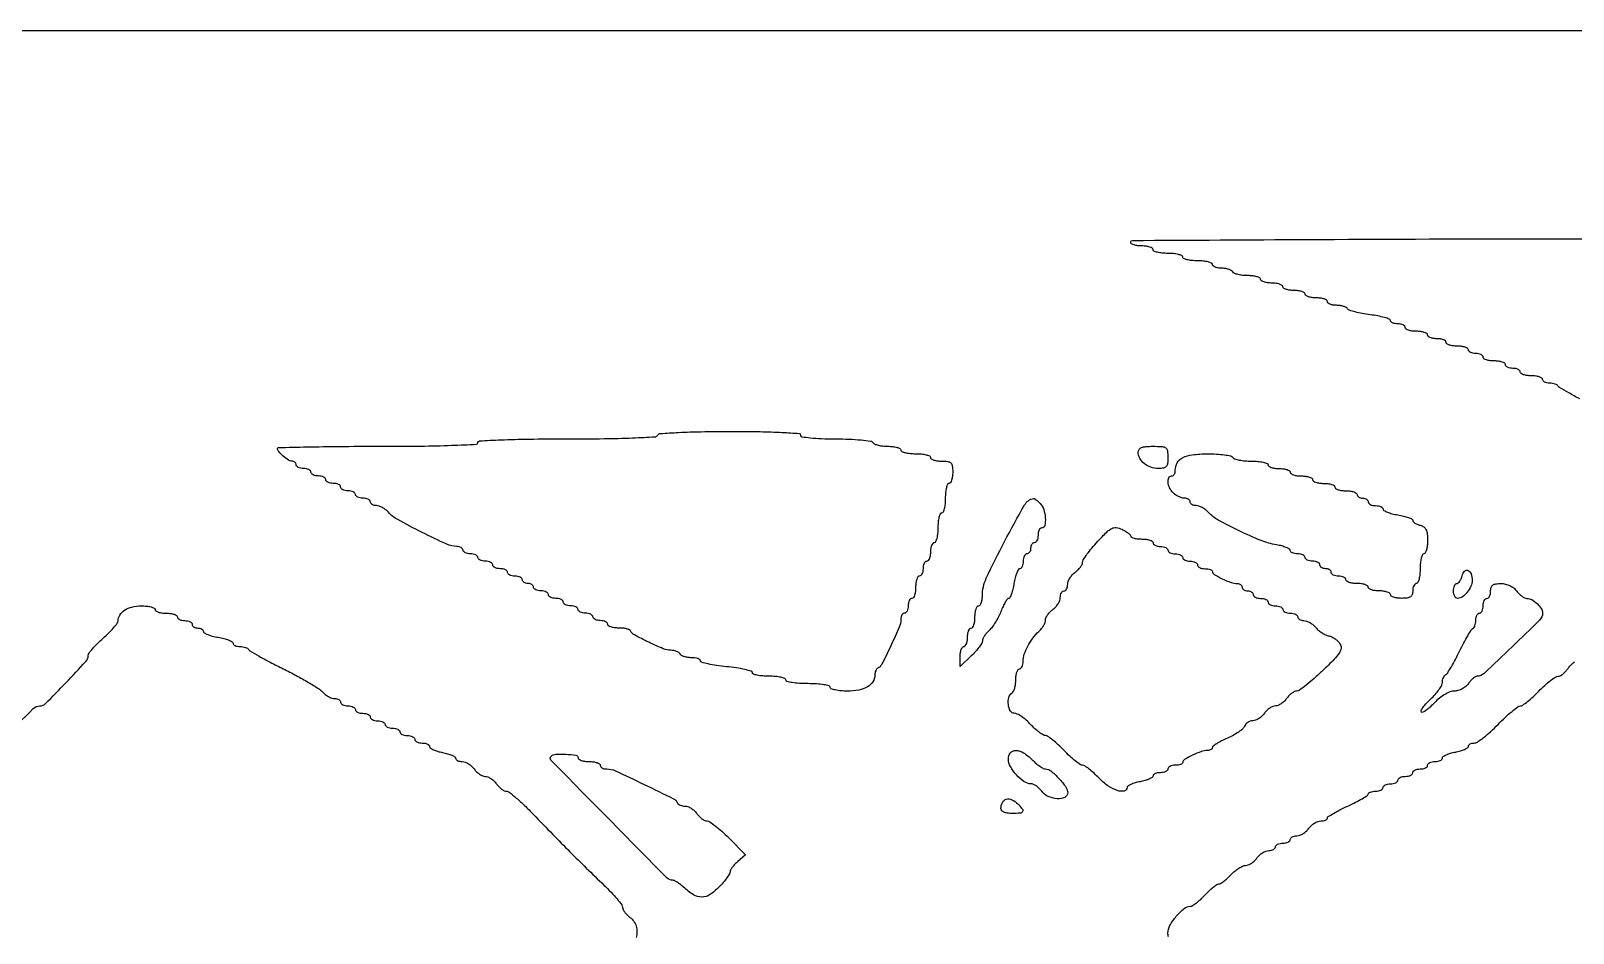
# Model space of a CAD drawing. Extents: x 0 to 1500, y 0 to 500.
# Drawn here: x 675.5 to 1091.2, y 256.7 to 500 of the extents above; entities that cross this region are included whole.
import ezdxf

# ---------------------------------------------------------------- set-up
doc = ezdxf.new("R2010")
doc.units = 0

msp = doc.modelspace()

# ---------------------------------------------------------------- linework, layer by layer
for points in [[(1093.026767, 400.775788, -0.007484), (1090.045833, 402.389712, -0.003391), (1087.55052, 403.811743, -0.159412), (1087.166667, 404.240778, 0.158816), (1086.906052, 404.532752, 0.050455), (1086.368229, 404.776979, 0.044547), (1085.674751, 404.944041, 0.036858), (1084.916667, 405, -0.050201), (1084.183242, 405.073823, -0.070178), (1083.563021, 405.29375, -0.090315), (1083.145793, 405.61825, -0.184457), (1083, 406, 0.254951), (1082.790443, 406.384262, 0.06271), (1082.11875, 406.70625, 0.048861), (1081.149251, 406.927234, 0.031626), (1080, 407, -0.031626), (1078.850749, 407.072766, -0.048861), (1077.88125, 407.29375, -0.06271), (1077.209557, 407.615738, -0.254951), (1077, 408, 0.191087), (1076.848523, 408.381882, 0.088204), (1076.4125, 408.70625, 0.068025), (1075.765418, 408.926307, 0.048028), (1075, 409, -0.048028), (1074.234582, 409.073693, -0.068025), (1073.5875, 409.29375, -0.088204), (1073.151477, 409.618118, -0.191087), (1073, 410, 0.254951), (1072.790443, 410.384262, 0.06271), (1072.11875, 410.70625, 0.048861), (1071.149251, 410.927234, 0.031626), (1070, 411, -0.031626), (1068.850749, 411.072766, -0.048861), (1067.88125, 411.29375, -0.06271), (1067.209557, 411.615738, -0.254951), (1067, 412, 0.191087), (1066.848523, 412.381882, 0.088204), (1066.4125, 412.70625, 0.068025), (1065.765418, 412.926307, 0.048028), (1065, 413, -0.048028), (1064.234582, 413.073693, -0.068025), (1063.5875, 413.29375, -0.088204), (1063.151477, 413.618118, -0.191087), (1063, 414, 0.254951), (1062.790443, 414.384262, 0.06271), (1062.11875, 414.70625, 0.048861), (1061.149251, 414.927234, 0.031626), (1060, 415, -0.031626), (1058.850749, 415.072766, -0.048861), (1057.88125, 415.29375, -0.06271), (1057.209557, 415.615738, -0.254951), (1057, 416, 0.226478), (1056.817169, 416.382936, 0.074992), (1056.265625, 416.70625, 0.057076), (1055.457356, 416.926884, 0.038131), (1054.5, 417, -0.038131), (1053.542644, 417.073116, -0.057076), (1052.734375, 417.29375, -0.074992), (1052.182831, 417.617064, -0.226478), (1052, 418, 0.254951), (1051.790443, 418.384262, 0.06271), (1051.11875, 418.70625, 0.048861), (1050.149251, 418.927234, 0.031626), (1049, 419, -0.031626), (1047.850749, 419.072766, -0.048861), (1046.88125, 419.29375, -0.06271), (1046.209557, 419.615738, -0.254951), (1046, 420, 0.191087), (1045.848523, 420.381882, 0.088204), (1045.4125, 420.70625, 0.068025), (1044.765418, 420.926307, 0.048028), (1044, 421, -0.042306), (1043.234308, 421.064903, -0.061925), (1042.5875, 421.259903, -0.081332), (1042.148997, 421.546453, -0.210446), (1042, 421.884777, 0.312368), (1041.736439, 422.265488, 0.020233), (1040.389005, 422.710931, 0.023724), (1038.617847, 423.128207, 0.014911), (1036.515763, 423.454764, -0.014321), (1034.373228, 423.785015, -0.019739), (1032.473679, 424.211885, -0.016755), (1030.958162, 424.670792, -0.174151), (1030.456746, 425.069987, 0.136842), (1030.068812, 425.427941, 0.043553), (1029.333769, 425.726809, 0.03974), (1028.417502, 425.931408, 0.035078), (1027.440983, 426, -0.039081), (1026.50628, 426.07317, -0.058208), (1025.717039, 426.29375, -0.076538), (1025.179376, 426.617207, -0.222681), (1025, 427, 0.254951), (1024.790443, 427.384262, 0.06271), (1024.11875, 427.70625, 0.048861), (1023.149251, 427.927234, 0.031626), (1022, 428, -0.031626), (1020.850749, 428.072766, -0.048861), (1019.88125, 428.29375, -0.06271), (1019.209557, 428.615738, -0.254951), (1019, 429, 0.254951), (1018.790443, 429.384262, 0.06271), (1018.11875, 429.70625, 0.048861), (1017.149251, 429.927234, 0.031626), (1016, 430, -0.031626), (1014.850749, 430.072766, -0.048861), (1013.88125, 430.29375, -0.06271), (1013.209557, 430.615738, -0.254951), (1013, 431, 0.254951), (1012.790443, 431.384262, 0.06271), (1012.11875, 431.70625, 0.048861), (1011.149251, 431.927234, 0.031626), (1010, 432, -0.031626), (1008.850749, 432.072766, -0.048861), (1007.88125, 432.29375, -0.06271), (1007.209557, 432.615738, -0.254951), (1007, 433, 0.275259), (1006.770364, 433.385522, 0.053437), (1005.989211, 433.70625, 0.043243), (1004.877484, 433.927436, 0.027497), (1003.559017, 434, -0.026918), (1002.196361, 434.073414, -0.033489), (1000.947275, 434.29375, -0.035556), (999.95866, 434.613307, -0.159713), (999.5, 435, 0.130646), (999.093337, 435.384508, 0.045439), (998.346475, 435.70625, 0.041396), (997.42066, 435.926158, 0.037634), (996.440983, 436, -0.039081), (995.50628, 436.07317, -0.058208), (994.717039, 436.29375, -0.076538), (994.179376, 436.617207, -0.222681), (994, 437, 0.295869), (993.748945, 437.387127, 0.04382), (992.825, 437.70625, 0.037669), (991.532944, 437.92761, 0.023598), (990, 438, -0.023598), (988.467056, 438.07239, -0.037669), (987.175, 438.29375, -0.04382), (986.251055, 438.612873, -0.295869), (986, 439, 0.295869), (985.748945, 439.387127, 0.04382), (984.825, 439.70625, 0.037669), (983.532944, 439.92761, 0.023598), (982, 440, -0.023598), (980.467056, 440.07239, -0.037669), (979.175, 440.29375, -0.04382), (978.251055, 440.612873, -0.295869), (978, 441, 0.254951), (977.790443, 441.384262, 0.06271), (977.11875, 441.70625, 0.048861), (976.149251, 441.927234, 0.031626), (975, 442, -0.031626), (973.850749, 442.072766, -0.048861), (972.88125, 442.29375, -0.06271), (972.209557, 442.615738, -0.254951), (972, 443, -0.412605), (972.492108, 443.494819, -0.000055), (1019.625, 443.748681, -0.000976), (1077.910676, 443.942537, -0.000344), (1161.5, 444)], [(659.921204, 301.101268, -0.000735), (676.153954, 317.264872, -0.197976), (677.937797, 318, 0.199586), (679.486919, 318.644021, 0.004936), (684.960922, 324.256217, 0.005249), (690.294925, 329.95253, 0.181199), (690.971696, 331.629596, -0.156978), (691.189905, 332.253466, -0.01688), (692.166686, 333.457331, -0.019443), (693.465966, 334.840116, -0.014483), (695, 336.26543, 0.015163), (696.531952, 337.692696, 0.020348), (697.825, 339.081395, 0.017937), (698.790007, 340.291507, 0.160691), (699, 340.92804, -0.143481), (699.463447, 342.509808, -0.107311), (700.752572, 343.802963, -0.085199), (702.75451, 344.656852, -0.055817), (705.25, 344.961963, -0.025198), (706.687061, 344.904101, -0.040142), (707.898438, 344.695077, -0.048251), (708.757485, 344.383897, -0.289405), (709, 344, 0.254951), (709.209557, 343.615738, 0.06271), (709.88125, 343.29375, 0.048861), (710.850749, 343.072766, 0.031626), (712, 343, -0.031626), (713.149251, 342.927234, -0.048861), (714.11875, 342.70625, -0.06271), (714.790443, 342.384262, -0.254951), (715, 342, 0.191087), (715.151477, 341.618118, 0.088204), (715.5875, 341.29375, 0.068025), (716.234582, 341.073693, 0.048028), (717, 341, -0.048028), (717.765418, 340.926307, -0.068025), (718.4125, 340.70625, -0.088204), (718.848523, 340.381882, -0.191087), (719, 340, 0.148195), (719.115568, 339.618646, 0.098894), (719.440625, 339.29375, 0.082425), (719.926543, 339.074694, 0.064853), (720.5, 339, -0.058897), (721.073669, 338.93219, -0.077911), (721.559375, 338.73207, -0.096447), (721.884733, 338.435806, -0.161345), (722, 338.087898, 0.271692), (722.231149, 337.693911, 0.032949), (723.175, 337.245211, 0.031813), (724.467322, 336.825121, 0.020833), (726, 336.5, -0.020833), (727.532678, 336.174879, -0.031813), (728.825, 335.754789, -0.032949), (729.768851, 335.306089, -0.271692), (730, 334.912102, 0.198866), (730.144309, 334.563622, 0.08556), (730.563021, 334.26793, 0.065541), (731.18303, 334.067085, 0.045626), (731.916667, 334, -0.036858), (732.674751, 333.944041, -0.044547), (733.368229, 333.776979, -0.050455), (733.906052, 333.532752, -0.158816), (734.166667, 333.240778, 0.159653), (734.550634, 332.812019, 0.003398), (737.045833, 331.393206, 0.007498), (740.026767, 329.783124, 0.004943), (743.5, 328.01731, -0.007965), (747.06455, 326.17787, -0.009768), (750.331331, 324.34258, -0.008414), (753.009394, 322.707183, -0.066907), (754.117295, 321.776532, 0.044457), (754.856696, 321.09673, 0.0386), (755.739117, 320.521856, 0.040481), (756.625521, 320.126725, 0.084805), (757.367295, 320, -0.059344), (757.991699, 319.925629, -0.078271), (758.520393, 319.70625, -0.096675), (758.874498, 319.381426, -0.160289), (759, 319, 0.191087), (759.151477, 318.618118, 0.088204), (759.5875, 318.29375, 0.068025), (760.234582, 318.073693, 0.048028), (761, 318, -0.048028), (761.765418, 317.926307, -0.068025), (762.4125, 317.70625, -0.088204), (762.848523, 317.381882, -0.191087), (763, 317, 0.191087), (763.151477, 316.618118, 0.088204), (763.5875, 316.29375, 0.068025), (764.234582, 316.073693, 0.048028), (765, 316, -0.048028), (765.765418, 315.926307, -0.068025), (766.4125, 315.70625, -0.088204), (766.848523, 315.381882, -0.191087), (767, 315, 0.191087), (767.151477, 314.618118, 0.088204), (767.5875, 314.29375, 0.068025), (768.234582, 314.073693, 0.048028), (769, 314, -0.048028), (769.765418, 313.926307, -0.068025), (770.4125, 313.70625, -0.088204), (770.848523, 313.381882, -0.191087), (771, 313, 0.191087), (771.151477, 312.618118, 0.088204), (771.5875, 312.29375, 0.068025), (772.234582, 312.073693, 0.048028), (773, 312, -0.048028), (773.765418, 311.926307, -0.068025), (774.4125, 311.70625, -0.088204), (774.848523, 311.381882, -0.191087), (775, 311, 0.191087), (775.151477, 310.618118, 0.088204), (775.5875, 310.29375, 0.068025), (776.234582, 310.073693, 0.048028), (777, 310, -0.048028), (777.765418, 309.926307, -0.068025), (778.4125, 309.70625, -0.088204), (778.848523, 309.381882, -0.191087), (779, 309, 0.191087), (779.151477, 308.618118, 0.088204), (779.5875, 308.29375, 0.068025), (780.234582, 308.073693, 0.048028), (781, 308, -0.045771), (781.765527, 307.929774, -0.065694), (782.4125, 307.719561, -0.08573), (782.849357, 307.410052, -0.198381), (783, 307.045313, 0.248969), (783.217999, 306.634646, 0.040853), (784.028125, 306.178188, 0.036741), (785.159217, 305.755031, 0.02478), (786.5, 305.434022, -0.023055), (787.840903, 305.117868, -0.034546), (788.971875, 304.709237, -0.037322), (789.788462, 304.273273, -0.256887), (790, 303.888709, 0.191248), (790.134741, 303.549324, 0.088151), (790.522652, 303.261058, 0.067974), (791.098307, 303.065489, 0.047977), (791.779241, 303, -0.091287), (792.565449, 302.855253, -0.047927), (793.459276, 302.4125, -0.045499), (794.316802, 301.765149, -0.052224), (795, 301, 0.046192), (795.666838, 300.234835, 0.043436), (796.475876, 299.5875, 0.046457), (797.299139, 299.142914, 0.100918), (798, 299, -0.100918), (798.700861, 298.857086, -0.046457), (799.524124, 298.4125, -0.043436), (800.333162, 297.765165, -0.046192), (801, 297, 0.037989), (801.645191, 296.234725, 0.039618), (802.390325, 295.5875, 0.042879), (803.121474, 295.138932, 0.116673), (803.708761, 295, -0.169387), (804.461874, 294.737329, -0.009882), (806.364443, 293.164062, -0.014073), (808.58141, 291.144448, -0.009831), (810.969847, 288.75, 0.002008), (816.18886, 283.351507, 0.003026), (820.784365, 278.692744, 0.003204), (825.229739, 274.2971, 0.002715), (829.982696, 269.707315, -0.011972), (831.904575, 267.781393, -0.016591), (833.526167, 265.959243, -0.013123), (834.76321, 264.39075, -0.161779), (835, 263.678074, 0.118577), (835.138362, 263.102852, 0.042363), (835.5875, 262.381311, 0.039132), (836.234707, 261.642909, 0.03711), (837, 261, -0.167332), (838.664286, 258.642354, -0.13752), (838.694529, 255.544628, -0.144052)], [(982.147045, 255.770387, -0.073433), (982, 256.766214, -0.130139), (982.534399, 258.784629, -0.044816), (984.27177, 261.285216, -0.044003), (986.37176, 263.387979, -0.176321), (988.053336, 264, 0.140654), (988.661455, 264.174522, 0.022756), (989.684669, 264.88125, 0.023583), (990.84317, 265.851341, 0.018793), (992, 267, -0.015244), (993.140773, 268.148907, -0.02018), (994.250774, 269.11875, -0.017966), (995.216359, 269.84042, -0.152645), (995.726896, 270, 0.142124), (996.22162, 270.143523, 0.021894), (997.069717, 270.734375, 0.022953), (998.033019, 271.542752, 0.018136), (999, 272.5, -0.030906), (1000.017131, 273.456746, -0.032302), (1001.130166, 274.265625, -0.034151), (1002.176957, 274.831504, -0.107236), (1002.953555, 275, 0.098745), (1003.672411, 275.143366, 0.046841), (1004.51048, 275.5875, 0.043924), (1005.329715, 276.234843, 0.047475), (1006, 277, -0.052224), (1006.683198, 277.765149, -0.045499), (1007.540724, 278.4125, -0.047927), (1008.434551, 278.855253, -0.091287), (1009.220759, 279, 0.054248), (1009.901422, 279.074067, 0.073949), (1010.477348, 279.29375, 0.093597), (1010.863853, 279.618433, 0.173062), (1011, 280, -0.191087), (1011.151477, 280.381882, -0.088204), (1011.5875, 280.70625, -0.068025), (1012.234582, 280.926307, -0.048028), (1013, 281, 0.048028), (1013.765418, 281.073693, 0.068025), (1014.4125, 281.29375, 0.088204), (1014.848523, 281.618118, 0.191087), (1015, 282, -0.173062), (1015.136147, 282.381567, -0.093597), (1015.522652, 282.70625, -0.073949), (1016.098578, 282.925933, -0.054248), (1016.779241, 283, 0.091287), (1017.565449, 283.144747, 0.047927), (1018.459276, 283.5875, 0.045499), (1019.316802, 284.234851, 0.052224), (1020, 285, -0.052224), (1020.683198, 285.765149, -0.045499), (1021.540724, 286.4125, -0.047927), (1022.434551, 286.855253, -0.091287), (1023.220759, 287, 0.040238), (1023.902273, 287.054935, 0.059406), (1024.478393, 287.220312, 0.077957), (1024.870869, 287.463004, 0.217496), (1025.003557, 287.75, -0.252497), (1025.219031, 288.144986, -0.010688), (1026.619605, 289.014063, -0.016166), (1028.394667, 289.987617, -0.010555), (1030.5, 291, 0.010555), (1032.605333, 292.012383, 0.016166), (1034.380395, 292.985937, 0.010688), (1035.780969, 293.855014, 0.252497), (1035.996443, 294.25, -0.235946), (1036.141838, 294.53754, -0.070374), (1036.586455, 294.779688, -0.053938), (1037.233754, 294.945257, -0.035676), (1038, 295, 0.048028), (1038.765418, 295.073693, 0.068025), (1039.4125, 295.29375, 0.088204), (1039.848523, 295.618118, 0.191087), (1040, 296, -0.191087), (1040.151477, 296.381882, -0.088204), (1040.5875, 296.70625, -0.068025), (1041.234582, 296.926307, -0.048028), (1042, 297, 0.048028), (1042.765418, 297.073693, 0.068025), (1043.4125, 297.29375, 0.088204), (1043.848523, 297.618118, 0.191087), (1044, 298, -0.191087), (1044.151477, 298.381882, -0.088204), (1044.5875, 298.70625, -0.068025), (1045.234582, 298.926307, -0.048028), (1046, 299, 0.048028), (1046.765418, 299.073693, 0.068025), (1047.4125, 299.29375, 0.088204), (1047.848523, 299.618118, 0.191087), (1048, 300, -0.191087), (1048.151477, 300.381882, -0.088204), (1048.5875, 300.70625, -0.068025), (1049.234582, 300.926307, -0.048028), (1050, 301, 0.048028), (1050.765418, 301.073693, 0.068025), (1051.4125, 301.29375, 0.088204), (1051.848523, 301.618118, 0.191087), (1052, 302, -0.191087), (1052.151477, 302.381882, -0.088204), (1052.5875, 302.70625, -0.068025), (1053.234582, 302.926307, -0.048028), (1054, 303, 0.045771), (1054.765527, 303.070226, 0.065694), (1055.4125, 303.280439, 0.08573), (1055.849357, 303.589948, 0.198381), (1056, 303.954687, -0.248969), (1056.217999, 304.365354, -0.040853), (1057.028125, 304.821812, -0.036741), (1058.159217, 305.244969, -0.02478), (1059.5, 305.565978, 0.023055), (1060.840903, 305.882132, 0.034546), (1061.971875, 306.290763, 0.037322), (1062.788462, 306.726727, 0.256887), (1063, 307.111291, -0.171497), (1063.119828, 307.450374, -0.09401), (1063.459696, 307.738942, -0.074474), (1063.966272, 307.934145, -0.054838), (1064.564924, 308, 0.148845), (1065.434923, 308.264857, 0.01738), (1067.100759, 309.46875, 0.019632), (1069.020566, 311.085164, 0.014872), (1071, 313, -0.010909), (1072.948855, 314.915379, -0.015322), (1074.775396, 316.53125, -0.011526), (1076.343713, 317.775245, -0.163312), (1077.013477, 318, 0.154405), (1077.657238, 318.203655, 0.015821), (1078.949889, 319.175, 0.018553), (1080.444623, 320.468004, 0.013782), (1082, 322, -0.016086), (1083.569542, 323.531763, -0.0209), (1085.107254, 324.825, -0.019099), (1086.44831, 325.780911, -0.146299), (1087.181053, 326, 0.1163), (1087.783191, 326.141978, 0.048794), (1088.492812, 326.5875, 0.044751), (1089.191057, 327.234842, 0.043908), (1089.767927, 328, -0.042574), (1090.341627, 328.765183, -0.044074), (1091.03056, 329.4125, -0.048155), (1091.726705, 329.858646, -0.118982)]]:
    msp.add_lwpolyline(points, format="xyb")
msp.add_lwpolyline([(0, 250), (0, 0), (750, 0), (1500, 0), (1500, 250), (1500, 500), (750, 500), (0, 500)], close=True)
for points in [[(883, 391, 0.368182), (883.360727, 390.576531, 0.013538), (885.610246, 390.27648, 0.017744), (888.60645, 390.066269, 0.00864), (892.440983, 390, -0.009825), (896.114385, 389.927807, -0.014948), (899.298201, 389.707154, -0.009784), (901.889062, 389.398282, -0.223356), (902.5, 389, 0.159713), (902.95866, 388.613307, 0.035556), (903.947275, 388.29375, 0.033489), (905.196361, 388.073414, 0.026918), (906.559017, 388, -0.027497), (907.877484, 387.927436, -0.043243), (908.989211, 387.70625, -0.053437), (909.770364, 387.385522, -0.275259), (910, 387, 0.295869), (910.251055, 386.612873, 0.04382), (911.175, 386.29375, 0.037669), (912.467056, 386.07239, 0.023598), (914, 386, -0.023598), (915.532944, 385.92761, -0.037669), (916.825, 385.70625, -0.04382), (917.748945, 385.387127, -0.295869), (918, 385, 0.254951), (918.209557, 384.615738, 0.06271), (918.88125, 384.29375, 0.048861), (919.850749, 384.072766, 0.031626), (921, 384, -0.030723), (922.688463, 383.896154, -0.167168), (923.5, 383.5, -0.167168), (923.896154, 382.688463, -0.030723), (924, 381, -0.031626), (923.927234, 379.850749, -0.048861), (923.70625, 378.88125, -0.06271), (923.384262, 378.209557, -0.254951), (923, 378, 0.295869), (922.612873, 377.748945, 0.04382), (922.29375, 376.825, 0.037669), (922.07239, 375.532944, 0.023598), (922, 374, -0.023598), (921.92761, 372.467056, -0.037669), (921.70625, 371.175, -0.04382), (921.387127, 370.251055, -0.295869), (921, 370, 0.295869), (920.612873, 369.748945, 0.04382), (920.29375, 368.825, 0.037669), (920.07239, 367.532944, 0.023598), (920, 366, -0.023598), (919.92761, 364.467056, -0.037669), (919.70625, 363.175, -0.04382), (919.387127, 362.251055, -0.295869), (919, 362, 0.226478), (918.617064, 361.817169, 0.074992), (918.29375, 361.265625, 0.057076), (918.073116, 360.457356, 0.038131), (918, 359.5, -0.038131), (917.926884, 358.542644, -0.057076), (917.70625, 357.734375, -0.074992), (917.382936, 357.182831, -0.226478), (917, 357, 0.191087), (916.618118, 356.848523, 0.088204), (916.29375, 356.4125, 0.068025), (916.073693, 355.765418, 0.048028), (916, 355, -0.048028), (915.926307, 354.234582, -0.068025), (915.70625, 353.5875, -0.088204), (915.381882, 353.151477, -0.191087), (915, 353, 0.254951), (914.615738, 352.790443, 0.06271), (914.29375, 352.11875, 0.048861), (914.072766, 351.149251, 0.031626), (914, 350, -0.031626), (913.927234, 348.850749, -0.048861), (913.70625, 347.88125, -0.06271), (913.384262, 347.209557, -0.254951), (913, 347, 0.191087), (912.618118, 346.848523, 0.088204), (912.29375, 346.4125, 0.068025), (912.073693, 345.765418, 0.048028), (912, 345, -0.048028), (911.926307, 344.234582, -0.068025), (911.70625, 343.5875, -0.088204), (911.381882, 343.151477, -0.191087), (911, 343, 0.161859), (910.61856, 342.873199, 0.096335), (910.29375, 342.515216, 0.077736), (910.074332, 341.980841, 0.058682), (910, 341.349672, -0.101125), (909.560589, 339.199286, -0.009325), (907.322454, 334.211356, -0.006736), (904.865933, 329.17623, -0.177498), (903.786764, 328.166667, 0.131878), (903.485245, 327.931208, 0.059525), (903.231112, 327.494122, 0.053019), (903.058353, 326.939183, 0.049005), (903, 326.345238, -0.142028), (902.475715, 324.536757, -0.119867), (901.037386, 323.148003, -0.087604), (898.696782, 322.281642, -0.044966), (895.571429, 322, -0.020614), (893.819271, 322.07227, -0.03324), (892.342857, 322.29375, -0.036106), (891.269099, 322.611297, -0.312373), (891, 323, 0.339565), (890.696775, 323.395008, 0.024068), (889.25, 323.708333, 0.025878), (887.316313, 323.928566, 0.015416), (885, 324, -0.015416), (882.683687, 324.071434, -0.025878), (880.75, 324.291667, -0.024068), (879.303225, 324.604992, -0.339565), (879, 325, 0.31052), (878.732972, 325.388512, 0.036969), (877.678125, 325.70625, 0.033738), (876.224757, 325.927717, 0.020945), (874.5, 326, -0.019664), (872.775156, 326.067861, -0.031802), (871.321875, 326.275963, -0.033624), (870.25848, 326.57374, -0.317722), (870, 326.939448, 0.331874), (869.701072, 327.340208, 0.015095), (867.94375, 327.805551, 0.020145), (865.683399, 328.236485, 0.012471), (863, 328.568659, -0.011557), (860.316519, 328.895863, -0.018728), (858.05625, 329.311598, -0.013202), (856.283049, 329.756353, -0.33657), (856, 330.12921, 0.244498), (855.826219, 330.46335, 0.067341), (855.282961, 330.744206, 0.051824), (854.494001, 330.936532, 0.033901), (853.559017, 331, -0.037634), (852.57934, 331.073842, -0.041396), (851.653525, 331.29375, -0.045439), (850.906663, 331.615492, -0.130646), (850.5, 332, 0.107351), (850.130118, 332.383397, 0.051043), (849.521109, 332.70625, 0.047291), (848.78764, 332.925885, 0.049149), (848.035484, 333, -0.098438), (845.973115, 333.410002, -0.014375), (842.05714, 335.164569, -0.011382), (838.19358, 337.140489, -0.165759), (837.166667, 338.25, 0.199787), (836.859506, 338.540884, 0.034266), (836.074479, 338.779688, 0.032715), (835.057977, 338.945183, 0.024001), (833.916667, 339, -0.032551), (832.799395, 339.072814, -0.050076), (831.856771, 339.29375, -0.064635), (831.205409, 339.61597, -0.250638), (831, 340, 0.191087), (830.848523, 340.381882, 0.088204), (830.4125, 340.70625, 0.068025), (829.765418, 340.926307, 0.048028), (829, 341, -0.048028), (828.234582, 341.073693, -0.068025), (827.5875, 341.29375, -0.088204), (827.151477, 341.618118, -0.191087), (827, 342, 0.191087), (826.848523, 342.381882, 0.088204), (826.4125, 342.70625, 0.068025), (825.765418, 342.926307, 0.048028), (825, 343, -0.048028), (824.234582, 343.073693, -0.068025), (823.5875, 343.29375, -0.088204), (823.151477, 343.618118, -0.191087), (823, 344, 0.191087), (822.848523, 344.381882, 0.088204), (822.4125, 344.70625, 0.068025), (821.765418, 344.926307, 0.048028), (821, 345, -0.048028), (820.234582, 345.073693, -0.068025), (819.5875, 345.29375, -0.088204), (819.151477, 345.618118, -0.191087), (819, 346, 0.191087), (818.848523, 346.381882, 0.088204), (818.4125, 346.70625, 0.068025), (817.765418, 346.926307, 0.048028), (817, 347, -0.048028), (816.234582, 347.073693, -0.068025), (815.5875, 347.29375, -0.088204), (815.151477, 347.618118, -0.191087), (815, 348, 0.191087), (814.848523, 348.381882, 0.088204), (814.4125, 348.70625, 0.068025), (813.765418, 348.926307, 0.048028), (813, 349, -0.048028), (812.234582, 349.073693, -0.068025), (811.5875, 349.29375, -0.088204), (811.151477, 349.618118, -0.191087), (811, 350, 0.148195), (810.884432, 350.381354, 0.098894), (810.559375, 350.70625, 0.082425), (810.073457, 350.925306, 0.064853), (809.5, 351, -0.064853), (808.926543, 351.074694, -0.082425), (808.440625, 351.29375, -0.098894), (808.115568, 351.618646, -0.148195), (808, 352, 0.191087), (807.848523, 352.381882, 0.088204), (807.4125, 352.70625, 0.068025), (806.765418, 352.926307, 0.048028), (806, 353, -0.048028), (805.234582, 353.073693, -0.068025), (804.5875, 353.29375, -0.088204), (804.151477, 353.618118, -0.191087), (804, 354, 0.191087), (803.848523, 354.381882, 0.088204), (803.4125, 354.70625, 0.068025), (802.765418, 354.926307, 0.048028), (802, 355, -0.048028), (801.234582, 355.073693, -0.068025), (800.5875, 355.29375, -0.088204), (800.151477, 355.618118, -0.191087), (800, 356, 0.191087), (799.848523, 356.381882, 0.088204), (799.4125, 356.70625, 0.068025), (798.765418, 356.926307, 0.048028), (798, 357, -0.048028), (797.234582, 357.073693, -0.068025), (796.5875, 357.29375, -0.088204), (796.151477, 357.618118, -0.191087), (796, 358, 0.191087), (795.848523, 358.381882, 0.088204), (795.4125, 358.70625, 0.068025), (794.765418, 358.926307, 0.048028), (794, 359, -0.048028), (793.234582, 359.073693, -0.068025), (792.5875, 359.29375, -0.088204), (792.151477, 359.618118, -0.191087), (792, 360, 0.164076), (791.87136, 360.381461, 0.095835), (791.507849, 360.70625, 0.076981), (790.965391, 360.925723, 0.057764), (790.324594, 361, -0.107927), (787.648026, 361.584556, -0.008231), (780.941294, 364.795417, -0.009343), (774.403854, 368.212619, -0.084454), (771.882705, 370.205274, 0.044459), (771.143294, 370.89203, 0.038791), (770.260883, 371.472799, 0.040722), (769.374466, 371.872003, 0.085646), (768.632705, 372, -0.059344), (768.008301, 372.074371, -0.078271), (767.479607, 372.29375, -0.096675), (767.125502, 372.618574, -0.160289), (767, 373, 0.191087), (766.848523, 373.381882, 0.088204), (766.4125, 373.70625, 0.068025), (765.765418, 373.926307, 0.048028), (765, 374, -0.048028), (764.234582, 374.073693, -0.068025), (763.5875, 374.29375, -0.088204), (763.151477, 374.618118, -0.191087), (763, 375, 0.191087), (762.848523, 375.381882, 0.088204), (762.4125, 375.70625, 0.068025), (761.765418, 375.926307, 0.048028), (761, 376, -0.048028), (760.234582, 376.073693, -0.068025), (759.5875, 376.29375, -0.088204), (759.151477, 376.618118, -0.191087), (759, 377, 0.191087), (758.848523, 377.381882, 0.088204), (758.4125, 377.70625, 0.068025), (757.765418, 377.926307, 0.048028), (757, 378, -0.048028), (756.234582, 378.073693, -0.068025), (755.5875, 378.29375, -0.088204), (755.151477, 378.618118, -0.191087), (755, 379, 0.191087), (754.848523, 379.381882, 0.088204), (754.4125, 379.70625, 0.068025), (753.765418, 379.926307, 0.048028), (753, 380, -0.048028), (752.234582, 380.073693, -0.068025), (751.5875, 380.29375, -0.088204), (751.151477, 380.618118, -0.191087), (751, 381, 0.191087), (750.848523, 381.381882, 0.088204), (750.4125, 381.70625, 0.068025), (749.765418, 381.926307, 0.048028), (749, 382, -0.048028), (748.234582, 382.073693, -0.068025), (747.5875, 382.29375, -0.088204), (747.151477, 382.618118, -0.191087), (747, 383, 0.106313), (746.917947, 383.381541, 0.099376), (746.685268, 383.70625, 0.096076), (746.337584, 383.923923, 0.09221), (745.928571, 384, -0.145345), (744.931444, 384.296109, -0.035066), (743.542627, 385.346292, -0.033866), (742.324249, 386.564303, -0.181412), (742, 387.428571, -0.407515), (742.228462, 387.662331, -0.000441), (749.93125, 387.832143, -0.003307), (758.646869, 387.958936, -0.001983), (769, 388, 0.002596), (780.60551, 388.060256, 0.006659), (789, 388.259259, 0.002337), (795.553864, 388.532682, 0.400696), (796, 389, -0.398665), (796.439585, 389.463699, -0.002908), (802.235246, 389.739558, -0.007477), (809.69007, 389.939329, -0.002959), (819.940983, 390, 0.00314), (830.01087, 390.063242, 0.007034), (837.657163, 390.266896, 0.00282), (843.738084, 390.548861, 0.246107), (844.5, 391, -0.242044), (845.231401, 391.440681, -0.004058), (850.090081, 391.728644, -0.008646), (856.199057, 391.935154, -0.004125), (864.059017, 392, -0.003835), (872.096195, 391.938361, -0.009352), (878.014754, 391.736801, -0.004409), (882.575315, 391.455678, -0.393746)], [(982, 385, -0.030131), (981.901913, 383.373822, -0.148103), (981.535714, 382.541667, -0.172724), (980.80428, 382.12278, -0.044536), (979.428571, 382, -0.083638), (977.397639, 382.342118, -0.087855), (975.62919, 383.329076, -0.096137), (974.4254, 384.773391, -0.126451), (974, 386.428571, -0.1614), (974.24228, 387.159579, -0.14), (974.886364, 387.651786, -0.074019), (976.066252, 387.923776, -0.019701), (978, 388, -0.015744), (980.438365, 387.923201, -0.14616), (981.416667, 387.5625, -0.200505), (981.879267, 386.775737, -0.033956)], [(999.5, 385, 0.179846), (999.999702, 384.611109, 0.027581), (1001.241025, 384.29375, 0.027868), (1002.813184, 384.073113, 0.02093), (1004.559017, 384, -0.021227), (1006.261135, 383.927706, -0.03416), (1007.695461, 383.70625, -0.037703), (1008.73472, 383.388352, -0.308946), (1009, 383, 0.254951), (1009.209557, 382.615738, 0.06271), (1009.88125, 382.29375, 0.048861), (1010.850749, 382.072766, 0.031626), (1012, 382, -0.031626), (1013.149251, 381.927234, -0.048861), (1014.11875, 381.70625, -0.06271), (1014.790443, 381.384262, -0.254951), (1015, 381, 0.254951), (1015.209557, 380.615738, 0.06271), (1015.88125, 380.29375, 0.048861), (1016.850749, 380.072766, 0.031626), (1018, 380, -0.031626), (1019.149251, 379.927234, -0.048861), (1020.11875, 379.70625, -0.06271), (1020.790443, 379.384262, -0.254951), (1021, 379, 0.254951), (1021.209557, 378.615738, 0.06271), (1021.88125, 378.29375, 0.048861), (1022.850749, 378.072766, 0.031626), (1024, 378, -0.031626), (1025.149251, 377.927234, -0.048861), (1026.11875, 377.70625, -0.06271), (1026.790443, 377.384262, -0.254951), (1027, 377, 0.254951), (1027.209557, 376.615738, 0.06271), (1027.88125, 376.29375, 0.048861), (1028.850749, 376.072766, 0.031626), (1030, 376, -0.031626), (1031.149251, 375.927234, -0.048861), (1032.11875, 375.70625, -0.06271), (1032.790443, 375.384262, -0.254951), (1033, 375, 0.148195), (1033.115568, 374.618646, 0.098894), (1033.440625, 374.29375, 0.082425), (1033.926543, 374.074694, 0.064853), (1034.5, 374, -0.064853), (1035.073457, 373.925306, -0.082425), (1035.559375, 373.70625, -0.098894), (1035.884432, 373.381354, -0.148195), (1036, 373, 0.191087), (1036.151477, 372.618118, 0.088204), (1036.5875, 372.29375, 0.068025), (1037.234582, 372.073693, 0.048028), (1038, 372, -0.043658), (1038.765628, 371.933021, -0.063423), (1039.4125, 371.73207, -0.083138), (1039.850302, 371.436542, -0.20561), (1040, 371.087898, 0.271692), (1040.231149, 370.693911, 0.032949), (1041.175, 370.245211, 0.031813), (1042.467322, 369.825121, 0.020833), (1044, 369.5, -0.018155), (1045.532874, 369.183404, -0.028127), (1046.825, 368.78905, -0.027027), (1047.784673, 368.375934, -0.284918), (1048, 368.028734, 0.194183), (1048.13804, 367.686699, 0.055248), (1048.5875, 367.313298, 0.046816), (1049.234356, 366.96887, 0.034999), (1050, 366.710251, -0.09135), (1050.960931, 366.260241, -0.125243), (1051.57448, 365.533936, -0.086439), (1051.903556, 364.388683, -0.026844), (1052, 362.59362, -0.02631), (1051.927491, 361.216588, -0.041572), (1051.70625, 360.055626, -0.050583), (1051.385963, 359.235901, -0.281401), (1051, 359, 0.295869), (1050.612873, 358.748945, 0.04382), (1050.29375, 357.825, 0.037669), (1050.07239, 356.532944, 0.023598), (1050, 355, -0.023598), (1049.92761, 353.467056, -0.037669), (1049.70625, 352.175, -0.04382), (1049.387127, 351.251055, -0.295869), (1049, 351, 0.191087), (1048.618118, 350.848523, 0.088204), (1048.29375, 350.4125, 0.068025), (1048.073693, 349.765418, 0.048028), (1048, 349, -0.081208), (1047.840542, 348.024683, -0.166173), (1047.375, 347.416667, -0.116834), (1046.500917, 347.092253, -0.030703), (1045, 347, -0.031626), (1043.850749, 347.072766, -0.048861), (1042.88125, 347.29375, -0.06271), (1042.209557, 347.615738, -0.254951), (1042, 348, 0.254951), (1041.790443, 348.384262, 0.06271), (1041.11875, 348.70625, 0.048861), (1040.149251, 348.927234, 0.031626), (1039, 349, -0.031626), (1037.850749, 349.072766, -0.048861), (1036.88125, 349.29375, -0.06271), (1036.209557, 349.615738, -0.254951), (1036, 350, 0.254951), (1035.790443, 350.384262, 0.06271), (1035.11875, 350.70625, 0.048861), (1034.149251, 350.927234, 0.031626), (1033, 351, -0.031626), (1031.850749, 351.072766, -0.048861), (1030.88125, 351.29375, -0.06271), (1030.209557, 351.615738, -0.254951), (1030, 352, 0.191087), (1029.848523, 352.381882, 0.088204), (1029.4125, 352.70625, 0.068025), (1028.765418, 352.926307, 0.048028), (1028, 353, -0.048028), (1027.234582, 353.073693, -0.068025), (1026.5875, 353.29375, -0.088204), (1026.151477, 353.618118, -0.191087), (1026, 354, 0.148195), (1025.884432, 354.381354, 0.098894), (1025.559375, 354.70625, 0.082425), (1025.073457, 354.925306, 0.064853), (1024.5, 355, -0.064853), (1023.926543, 355.074694, -0.082425), (1023.440625, 355.29375, -0.098894), (1023.115568, 355.618646, -0.148195), (1023, 356, 0.191087), (1022.848523, 356.381882, 0.088204), (1022.4125, 356.70625, 0.068025), (1021.765418, 356.926307, 0.048028), (1021, 357, -0.048028), (1020.234582, 357.073693, -0.068025), (1019.5875, 357.29375, -0.088204), (1019.151477, 357.618118, -0.191087), (1019, 358, 0.191087), (1018.848523, 358.381882, 0.088204), (1018.4125, 358.70625, 0.068025), (1017.765418, 358.926307, 0.048028), (1017, 359, -0.0425), (1016.234318, 359.065201, -0.062142), (1015.5875, 359.261058, -0.081598), (1015.149103, 359.5489, -0.209741), (1015, 359.888709, 0.26678), (1014.77954, 360.272488, 0.034569), (1013.898438, 360.707771, 0.032819), (1012.686819, 361.114845, 0.02162), (1011.25, 361.429031, -0.052421), (1007.120177, 362.602249, -0.016294), (1001.206553, 365.201536, -0.014725), (995.556214, 368.115612, -0.081604), (992.882705, 370.226979, 0.044456), (992.143306, 370.905439, 0.038563), (991.260883, 371.479175, 0.040434), (990.374482, 371.873521, 0.084643), (989.632705, 372, -0.059344), (989.008301, 372.074371, -0.078271), (988.479607, 372.29375, -0.096675), (988.125502, 372.618574, -0.160289), (988, 373, 0.154765), (987.879052, 373.381386, 0.09778), (987.538393, 373.70625, 0.080164), (987.02945, 373.925485, 0.061768), (986.428571, 374, -0.072518), (985.72325, 374.102837, -0.038733), (984.899107, 374.419643, -0.03757), (984.091033, 374.881804, -0.047729), (983.428571, 375.428571, -0.084347), (982.475652, 376.771571, -0.089067), (982.042742, 378.328866, -0.133306), (982.249488, 379.522024, -0.291395), (983, 380, 0.152094), (983.381371, 380.118756, 0.09826), (983.70625, 380.453023, 0.081082), (983.925414, 380.952547, 0.062994), (984, 381.542206, -0.13065), (984.533748, 383.549996, -0.146198), (985.979438, 384.926255, -0.088948), (988.582163, 385.71154, -0.027371), (992.690983, 385.961963, -0.015114), (995.107598, 385.903756, -0.021514), (997.244912, 385.695077, -0.018349), (998.947921, 385.390379, -0.203617)], [(947.571429, 372.571429, -0.120612), (948.530029, 370.99141, -0.060108), (948.963636, 368.676901, -0.069364), (948.81526, 366.658535, -0.35343), (948, 366, 0.191087), (947.618118, 365.848523, 0.088204), (947.29375, 365.4125, 0.068025), (947.073693, 364.765418, 0.048028), (947, 364, -0.048028), (946.926307, 363.234582, -0.068025), (946.70625, 362.5875, -0.088204), (946.381882, 362.151477, -0.191087), (946, 362, 0.148195), (945.618646, 361.884432, 0.098894), (945.29375, 361.559375, 0.082425), (945.074694, 361.073457, 0.064853), (945, 360.5, -0.064853), (944.925306, 359.926543, -0.082425), (944.70625, 359.440625, -0.098894), (944.381354, 359.115568, -0.148195), (944, 359, 0.191087), (943.618118, 358.848523, 0.088204), (943.29375, 358.4125, 0.068025), (943.073693, 357.765418, 0.048028), (943, 357, -0.043658), (942.933021, 356.234372, -0.063423), (942.73207, 355.5875, -0.083138), (942.436542, 355.149698, -0.20561), (942.087898, 355, 0.271692), (941.693911, 354.768851, 0.032949), (941.245211, 353.825, 0.031813), (940.825121, 352.532678, 0.020833), (940.5, 351, -0.01655), (940.188507, 349.467015, -0.025854), (939.809617, 348.175, -0.02347), (939.417539, 347.20433, -0.29297), (939.098748, 347, 0.240353), (938.743474, 346.818746, 0.022019), (938.180502, 345.965532, 0.024636), (937.573628, 344.827646, 0.016698), (936.991528, 343.478408, -0.024694), (936.330139, 342.010365, -0.020253), (935.485473, 340.511473, -0.020718), (934.594587, 339.195479, -0.049717), (933.804882, 338.32342, 0.031979), (933.114172, 337.61295, 0.033356), (932.530184, 336.829695, 0.035396), (932.12226, 336.088682, 0.108538), (932, 335.532104, -0.138433), (931.825717, 334.914681, -0.022362), (931.11875, 333.870031, -0.023231), (930.148655, 332.685309, -0.018561), (929, 331.5), (926, 328.625818), (926, 331.312909, -0.035405), (926.072966, 332.342073, -0.053729), (926.29375, 333.210667, -0.070204), (926.616589, 333.806644, -0.237884), (927, 334, 0.226478), (927.382936, 334.182831, 0.074992), (927.70625, 334.734375, 0.057076), (927.926884, 335.542644, 0.038131), (928, 336.5, -0.038131), (928.073116, 337.457356, -0.057076), (928.29375, 338.265625, -0.074992), (928.617064, 338.817169, -0.226478), (929, 339, 0.254951), (929.384262, 339.209557, 0.06271), (929.70625, 339.88125, 0.048861), (929.927234, 340.850749, 0.031626), (930, 342, -0.031626), (930.072766, 343.149251, -0.048861), (930.29375, 344.11875, -0.06271), (930.615738, 344.790443, -0.254951), (931, 345, 0.238074), (931.383419, 345.193534, 0.070122), (931.70625, 345.790288, 0.053674), (931.927037, 346.659931, 0.035361), (932, 347.690343, -0.109237), (933.044482, 352.414087, -0.012362), (937.937817, 362.291982, -0.008668), (943.371242, 372.190567, -0.219271), (945.821429, 373.938837, -0.201609), (946.013027, 373.89803, -0.013888), (946.46808, 373.562391, -0.018048), (947.000755, 373.114295, -0.012484)], [(971.992198, 363.75, 0.293605), (972.183099, 363.459613, 0.043455), (972.878958, 363.220312, 0.037521), (973.84975, 363.054307, 0.023593), (975, 363, -0.031626), (976.149251, 362.927234, -0.048861), (977.11875, 362.70625, -0.06271), (977.790443, 362.384262, -0.254951), (978, 362, 0.191087), (978.151477, 361.618118, 0.088204), (978.5875, 361.29375, 0.068025), (979.234582, 361.073693, 0.048028), (980, 361, -0.048028), (980.765418, 360.926307, -0.068025), (981.4125, 360.70625, -0.088204), (981.848523, 360.381882, -0.191087), (982, 360, 0.191087), (982.151477, 359.618118, 0.088204), (982.5875, 359.29375, 0.068025), (983.234582, 359.073693, 0.048028), (984, 359, -0.048028), (984.765418, 358.926307, -0.068025), (985.4125, 358.70625, -0.088204), (985.848523, 358.381882, -0.191087), (986, 358, 0.191087), (986.151477, 357.618118, 0.088204), (986.5875, 357.29375, 0.068025), (987.234582, 357.073693, 0.048028), (988, 357, -0.048028), (988.765418, 356.926307, -0.068025), (989.4125, 356.70625, -0.088204), (989.848523, 356.381882, -0.191087), (990, 356, 0.191087), (990.151477, 355.618118, 0.088204), (990.5875, 355.29375, 0.068025), (991.234582, 355.073693, 0.048028), (992, 355, -0.035668), (992.766546, 354.945248, -0.053772), (993.414792, 354.779688, -0.069969), (993.860952, 354.537567, -0.235061), (994.007802, 354.25, 0.262796), (994.456765, 353.473759, 0.020084), (996.667192, 352.288226, 0.026575), (999.031837, 351.291272, 0.08668), (1000.699365, 351, -0.07531), (1001.196298, 350.924725, -0.08893), (1001.617938, 350.70625, -0.100706), (1001.899802, 350.381357, -0.129178), (1002, 350, 0.148195), (1002.115568, 349.618646, 0.098894), (1002.440625, 349.29375, 0.082425), (1002.926543, 349.074694, 0.064853), (1003.5, 349, -0.064853), (1004.073457, 348.925306, -0.082425), (1004.559375, 348.70625, -0.098894), (1004.884432, 348.381354, -0.148195), (1005, 348, 0.191087), (1005.151477, 347.618118, 0.088204), (1005.5875, 347.29375, 0.068025), (1006.234582, 347.073693, 0.048028), (1007, 347, -0.048028), (1007.765418, 346.926307, -0.068025), (1008.4125, 346.70625, -0.088204), (1008.848523, 346.381882, -0.191087), (1009, 346, 0.191087), (1009.151477, 345.618118, 0.088204), (1009.5875, 345.29375, 0.068025), (1010.234582, 345.073693, 0.048028), (1011, 345, -0.048028), (1011.765418, 344.926307, -0.068025), (1012.4125, 344.70625, -0.088204), (1012.848523, 344.381882, -0.191087), (1013, 344, 0.191087), (1013.151477, 343.618118, 0.088204), (1013.5875, 343.29375, 0.068025), (1014.234582, 343.073693, 0.048028), (1015, 343, -0.048028), (1015.765418, 342.926307, -0.068025), (1016.4125, 342.70625, -0.088204), (1016.848523, 342.381882, -0.191087), (1017, 342, 0.160289), (1017.125502, 341.618574, 0.096675), (1017.479607, 341.29375, 0.078271), (1018.008301, 341.074371, 0.059344), (1018.632705, 341, -0.089452), (1019.375368, 340.866063, -0.041515), (1020.265095, 340.44737, -0.039365), (1021.152109, 339.838559, -0.044064), (1021.897045, 339.118708, 0.040535), (1022.659541, 338.371428, 0.031077), (1023.60119, 337.681738, 0.031859), (1024.570007, 337.144482, 0.062284), (1025.407157, 336.868708, -0.065338), (1026.207058, 336.5998, -0.04084), (1027.057713, 336.094009, -0.040414), (1027.82824, 335.446516, -0.057351), (1028.38821, 334.749194, -0.165794), (1028.665781, 333.581684, -0.119742), (1028.22431, 332.307526, -0.05114), (1026.82773, 330.559418, -0.008266), (1023.721877, 327.499194, -0.010106), (1021.420534, 325.392557, -0.014214), (1019.278715, 323.615388, -0.010389), (1017.445627, 322.240818, -0.156929), (1016.697242, 322, 0.117381), (1016.114481, 321.861278, 0.042689), (1015.386941, 321.4125, 0.039438), (1014.644334, 320.765282, 0.037659), (1014, 320, -0.046192), (1013.333162, 319.234835, -0.043436), (1012.524124, 318.5875, -0.046457), (1011.700861, 318.142914, -0.100918), (1011, 318, 0.100918), (1010.299139, 317.857086, 0.046457), (1009.475876, 317.4125, 0.043436), (1008.666838, 316.765165, 0.046192), (1008, 316, -0.049322), (1007.324722, 315.23485, -0.044579), (1006.490704, 314.5875, -0.047323), (1005.631132, 314.143953, -0.09574), (1004.88623, 314, 0.080992), (1004.204298, 313.888808, 0.065656), (1003.537554, 313.563118, 0.066523), (1002.986399, 313.081311, 0.088524), (1002.643264, 312.512743, -0.120724), (1002.167125, 311.826671, -0.02788), (1001.054541, 310.948705, -0.027217), (999.623248, 310.055522, -0.023671), (998.036275, 309.276843, 0.014901), (996.489762, 308.551376, 0.022105), (995.185656, 307.81741, 0.018478), (994.195555, 307.149046, 0.23944), (994, 306.7641, -0.166423), (993.900214, 306.472607, -0.095283), (993.617938, 306.224454, -0.076185), (993.196852, 306.056712, -0.056814), (992.699365, 306, 0.08668), (991.031837, 305.708728, 0.026575), (988.667192, 304.711774, 0.020084), (986.456765, 303.526241, 0.262796), (986.007802, 302.75, -0.235061), (985.860952, 302.462433, -0.069969), (985.414792, 302.220312, -0.053772), (984.766546, 302.054752, -0.035668), (984, 302, 0.048028), (983.234582, 301.926307, 0.068025), (982.5875, 301.70625, 0.088204), (982.151477, 301.381882, 0.191087), (982, 301, -0.191087), (981.848523, 300.618118, -0.088204), (981.4125, 300.29375, -0.068025), (980.765418, 300.073693, -0.048028), (980, 300, 0.0425), (979.234318, 299.934799, 0.062142), (978.5875, 299.738942, 0.081598), (978.149103, 299.4511, 0.209741), (978, 299.111291, -0.256887), (977.788462, 298.726727, -0.037322), (976.971875, 298.290763, -0.034546), (975.840903, 297.882132, -0.023055), (974.5, 297.565978, 0.02478), (973.159217, 297.244969, 0.036741), (972.028125, 296.821812, 0.040853), (971.217999, 296.365354, 0.248969), (971, 295.954687, -0.364803), (970.22971, 295.039427, -0.124681), (968.363771, 295.18243, -0.069882), (965.814262, 296.458652, -0.052803), (963.435229, 298.5, 0.01603), (962.087405, 299.840315, 0.020927), (960.767445, 300.971875, 0.019058), (959.616008, 301.809183, 0.14874), (958.988752, 302, -0.15431), (958.343951, 302.203852, -0.015859), (957.050765, 303.175, -0.018582), (955.555539, 304.468006, -0.013808), (954, 306, 0.014184), (952.442162, 307.531954, 0.018977), (950.939941, 308.825, 0.016407), (949.639114, 309.793412, 0.15296), (948.97961, 310, -0.138962), (948.357236, 310.176379, -0.023416), (947.325009, 310.88125, -0.024055), (946.159244, 311.851375, -0.019322), (945, 313, 0.026005), (943.809723, 314.14827, 0.029295), (942.551147, 315.11875, 0.030479), (941.397713, 315.806008, 0.11967), (940.59879, 316, -0.274444), (939.544637, 316.625743, -0.098051), (939.000208, 318.361596, -0.088564), (939.13364, 320.314394, -0.195519), (940, 321.5, 0.146547), (940.385578, 321.934161, 0.040338), (940.70625, 322.8004, 0.037109), (940.926388, 323.887885, 0.031397), (941, 325.059017, -0.032276), (941.0728, 326.18562, -0.049716), (941.29375, 327.136086, -0.064068), (941.615903, 327.793368, -0.251914), (942, 328, 0.192146), (942.381905, 328.15239, 0.087854), (942.70625, 328.591486, 0.067684), (942.926327, 329.242941, 0.047692), (943, 330.013569, -0.077538), (943.298365, 331.925987, -0.043534), (944.208738, 334.100126, -0.041054), (945.574497, 336.251584, -0.043483), (947.25, 338.10661, 0.038658), (947.919649, 338.833801, 0.036168), (948.485937, 339.67113, 0.038252), (948.87734, 340.490008, 0.092615), (949, 341.146536, -0.108353), (949.141194, 341.790435, -0.044932), (949.5875, 342.567169, -0.041686), (950.234793, 343.344051, -0.042098), (951, 344, 0.052224), (951.765149, 344.683198, 0.045499), (952.4125, 345.540724, 0.047927), (952.855253, 346.434551, 0.091287), (953, 347.220759, -0.054248), (953.074067, 347.901422, -0.073949), (953.29375, 348.477348, -0.093597), (953.618433, 348.863853, -0.173062), (954, 349, 0.173062), (954.381567, 349.136147, 0.093597), (954.70625, 349.522652, 0.073949), (954.925933, 350.098578, 0.054248), (955, 350.779241, -0.091287), (955.144747, 351.565449, -0.047927), (955.5875, 352.459276, -0.045499), (956.234851, 353.316802, -0.052224), (957, 354, 0.037566), (957.765283, 354.644092, 0.039386), (958.4125, 355.385985, 0.042634), (958.861338, 356.112506, 0.117583), (959, 356.693988, -0.142158), (959.207495, 357.409043, -0.01485), (960.195874, 358.870795, -0.01747), (961.511907, 360.569357, -0.013142), (963.071059, 362.345609, -0.010664), (965.518023, 364.879184, -0.078671), (966.877372, 365.858775, -0.151821), (968.071419, 366.058924, -0.074845), (969.563257, 365.62238, -0.023662), (970.490992, 365.137738, -0.032012), (971.275478, 364.609387, -0.033266), (971.842172, 364.109112, -0.195084)], [(1064, 351.869554, -0.101468), (1063.667164, 350.246339, -0.068698), (1062.690496, 348.62316, -0.072085), (1061.380977, 347.408038, -0.152185), (1060.071429, 347, -0.180377), (1059.662488, 347.152489, -0.091543), (1059.314732, 347.5875, -0.071518), (1059.079187, 348.234755, -0.051602), (1059, 349, -0.042236), (1059.064796, 349.765695, -0.061847), (1059.25949, 350.4125, -0.081235), (1059.545576, 350.851041, -0.2107), (1059.883369, 351, 0.187505), (1060.261196, 351.146852, 0.057769), (1060.668611, 351.617056, 0.048737), (1061.040848, 352.296541, 0.037015), (1061.316061, 353.100616, -0.124047), (1061.982849, 354.313624, -0.323472), (1062.906162, 354.496614, -0.208121), (1063.723308, 353.584191, -0.080167)], [(1076, 349, 0.040366), (1076.651394, 348.234767, 0.040854), (1077.414832, 347.5875, 0.044135), (1078.17221, 347.140315, 0.111748), (1078.792188, 347, -0.131643), (1080.084164, 346.653842, -0.058473), (1081.509782, 345.59158, -0.058738), (1082.636467, 344.24376, -0.145752), (1083, 343.023155, -0.200071), (1082.225075, 341.16405, -0.004019), (1074.772979, 333.8959, -0.004168), (1067.222496, 326.769277, -0.18926), (1065.262966, 326, 0.150213), (1064.85447, 325.874445, 0.031861), (1064.259372, 325.4125, 0.030669), (1063.612149, 324.76565, 0.024966), (1063, 324, -0.067696), (1062.272974, 323.234626, -0.048422), (1061.283381, 322.5875, -0.048724), (1060.196722, 322.147168, -0.07203), (1059.180451, 322, 0.092655), (1058.03504, 321.785906, 0.04107), (1056.646022, 321.11209, 0.037486), (1055.20148, 320.105291, 0.033966), (1053.871791, 318.862752, -0.018849), (1052.704529, 317.703994, -0.030868), (1051.623485, 316.82562, -0.032229), (1050.735815, 316.27381, -0.330597), (1050.333333, 316.333333, -0.330597), (1050.27381, 316.735815, -0.032229), (1050.82562, 317.623485, -0.030868), (1051.703994, 318.704529, -0.018849), (1052.862752, 319.871791, 0.024019), (1054.06365, 321.106772, 0.027872), (1055.078433, 322.393856, 0.028625), (1055.801608, 323.561073, 0.125008), (1056, 324.342193, -0.054767), (1056.069421, 324.974085, -0.049344), (1056.274939, 325.599579, -0.052438), (1056.577402, 326.126809, -0.098213), (1056.935962, 326.460422, 0.113071), (1057.431188, 326.949116, 0.008722), (1058.412809, 328.552309, 0.011591), (1059.517191, 330.532323, 0.00858), (1060.649198, 332.769439, -0.008222), (1061.770408, 334.989162, -0.011798), (1062.84176, 336.914564, -0.007734), (1063.791566, 338.474818, -0.153118), (1064.213236, 338.833333, 0.157494), (1064.515628, 339.09492, 0.052253), (1064.768888, 339.631771, 0.04593), (1064.941974, 340.325269, 0.038216), (1065, 341.083333, -0.050201), (1065.073823, 341.816758, -0.070178), (1065.29375, 342.436979, -0.090315), (1065.61825, 342.854207, -0.184457), (1066, 343, 0.191087), (1066.381882, 343.151477, 0.088204), (1066.70625, 343.5875, 0.068025), (1066.926307, 344.234582, 0.048028), (1067, 345, -0.048028), (1067.073693, 345.765418, -0.068025), (1067.29375, 346.4125, -0.088204), (1067.618118, 346.848523, -0.191087), (1068, 347, 0.191087), (1068.381882, 347.151477, 0.088204), (1068.70625, 347.5875, 0.068025), (1068.926307, 348.234582, 0.048028), (1069, 349, -0.078639), (1069.151867, 349.959627, -0.159613), (1069.597405, 350.570095, -0.12058), (1070.419599, 350.902092, -0.035959), (1071.779241, 351, -0.058124), (1072.992383, 350.858496, -0.052617), (1074.184204, 350.440426, -0.054179), (1075.227337, 349.799784, -0.071939)], [(823, 304, 0.254951), (823.209557, 303.615738, 0.06271), (823.88125, 303.29375, 0.048861), (824.850749, 303.072766, 0.031626), (826, 303, -0.031626), (827.149251, 302.927234, -0.048861), (828.11875, 302.70625, -0.06271), (828.790443, 302.384262, -0.254951), (829, 302, 0.170966), (829.134155, 301.619124, 0.094759), (829.514063, 301.296181, 0.075056), (830.080559, 301.079227, 0.055217), (830.75, 301.008275, -0.109849), (833.084158, 300.50077, -0.004598), (840.819982, 296.838933, -0.003297), (848.693293, 292.958683, -0.1749), (849.833333, 291.759222, 0.146485), (850.081157, 291.467732, 0.054371), (850.566923, 291.223021, 0.047984), (851.189044, 291.056109, 0.041581), (851.862574, 291, -0.094722), (852.616617, 290.855857, -0.047473), (853.483755, 290.4125, -0.044795), (854.32297, 289.765149, -0.049967), (855, 289, 0.039083), (855.648039, 288.234745, 0.040201), (856.40158, 287.5875, 0.043481), (857.144756, 287.139596, 0.114366), (857.747075, 287, -0.151274), (858.488652, 286.770382, -0.015063), (860.008285, 285.660839, -0.017878), (861.770165, 284.187201, -0.013276), (863.611477, 282.441155), (868.170322, 277.88231), (866.085161, 276.07386, 0.024739), (865.286983, 275.309257, 0.029029), (864.612516, 274.507477, 0.029993), (864.132175, 273.776489, 0.131091), (864, 273.281019, -0.142316), (863.839245, 272.727675, -0.016397), (863.102275, 271.646409, -0.018696), (862.114286, 270.395331, -0.014227), (860.943914, 269.098727, -0.058641), (858.545845, 267.115796, -0.14487), (856.377803, 266.478178, -0.136146), (854.122819, 267.107931, -0.049302), (851.435549, 269.114935, 0.018201), (850.584955, 269.836649, 0.022136), (849.736353, 270.446262, 0.021395), (848.990661, 270.889111, 0.123909), (848.55007, 271, -0.200276), (846.903148, 271.687244, -0.000683), (831.366212, 287.430971, -0.000489), (815.700845, 303.379437, -0.411307), (815.705777, 304.372443, -0.181123), (816.983973, 304.954074, -0.029932), (819.739119, 304.978404, -0.027407), (822.408655, 304.694862, -0.367915)], [(945.409091, 303.5, 0.020057), (946.44623, 302.542891, 0.024257), (947.49517, 301.734375, 0.023953), (948.426212, 301.150301, 0.1288), (949, 301, -0.175553), (950.470291, 300.467357, -0.031698), (952.615345, 298.434689, -0.032394), (954.491683, 296.133994, -0.156097), (955, 294.545455, -0.299835), (954.207097, 293.342095, -0.118149), (952.158006, 292.989585, -0.090146), (949.71214, 293.600199, -0.131199), (948, 295, 0.043583), (947.340122, 295.765189, 0.042355), (946.551646, 296.4125, 0.04554), (945.758168, 296.858129, 0.105564), (945.093692, 297, -0.152094), (943.245276, 297.575583, -0.056834), (941.174611, 299.381814, -0.056539), (939.532514, 301.648259, -0.129222), (939, 303.674314, -0.170094), (939.58118, 305.333297, -0.235215), (940.988167, 305.986831, -0.134103), (943.084793, 305.352469, -0.056303)], [(941.571429, 291.571429, -0.029539), (942.783063, 290.207505, -0.313677), (942.824829, 289.504777, -0.240083), (942.14247, 289.085479, -0.019941), (940, 289, -0.035494), (938.76206, 289.087989, -0.069187), (937.8125, 289.361111, -0.101224), (937.214297, 289.78816, -0.189483), (937, 290.333333, -0.116139), (937.391523, 291.996178, -0.214142), (938.445715, 292.85988, -0.180218), (939.951444, 292.720781, -0.084367)]]:
    msp.add_lwpolyline(points, format="xyb", close=True)

doc.saveas('drawing.dxf')
